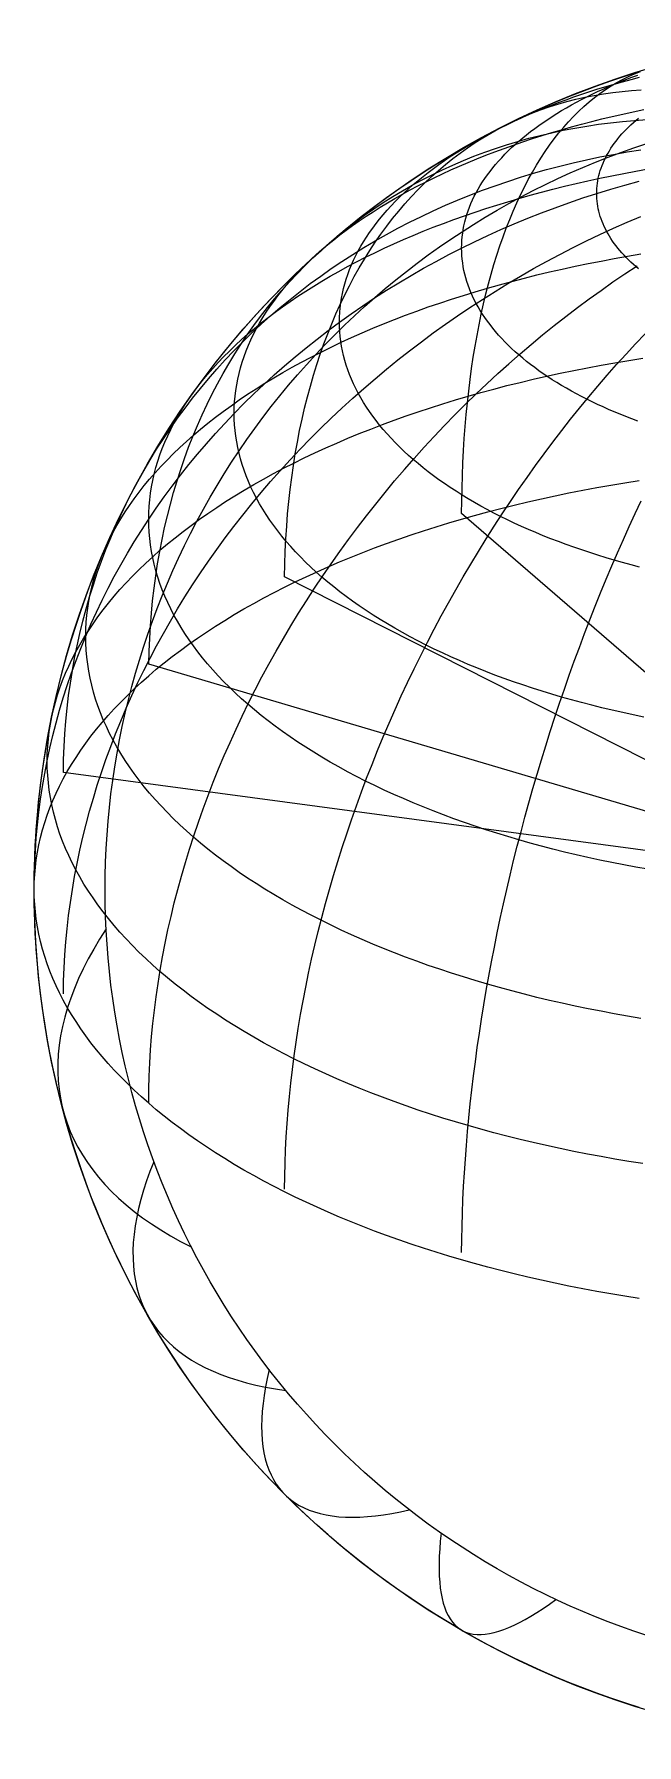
# Model space of a CAD drawing. Header units: millimetres. Extents: x -40 to 40, y -40 to 40.
# Drawn here: x -40 to -11.8, y -40 to 40 of the extents above; entities that cross this region are included whole.
import ezdxf

# ---------------------------------------------------------------- set-up
doc = ezdxf.new("R2010")
doc.units = ezdxf.units.MM
for name, color, linetype in [('CUT_OUTER', 1, 'Continuous'), ('ENGRAVE', 7, 'Continuous'), ('ENGRAVE_FINE', 8, 'Continuous')]:
    doc.layers.add(name, color=color, linetype=linetype)

msp = doc.modelspace()

# ---------------------------------------------------------------- linework, layer by layer
at = {"layer": 'CUT_OUTER'}
msp.add_circle((0, 0), 40, dxfattribs=at)
at = {"layer": 'ENGRAVE'}
for points in [[(-11.6949, -38.2522), (-12.3607, -38.0423), (-13.0227, -37.8207), (-13.6808, -37.5877), (-14.3347, -37.3432), (-14.9843, -37.0874), (-15.6292, -36.8202), (-16.2695, -36.5418), (-16.9047, -36.2523), (-17.5348, -35.9518), (-18.1596, -35.6403), (-18.7789, -35.3179), (-19.3924, -34.9848), (-20, -34.641), (-20.6015, -34.2867), (-21.1968, -33.9219), (-21.7856, -33.5468), (-22.3677, -33.1615), (-22.9431, -32.7661), (-23.5114, -32.3607), (-24.0726, -31.9454), (-24.6265, -31.5204), (-25.1728, -31.0858), (-25.7115, -30.6418), (-26.2424, -30.1884), (-26.7652, -29.7258), (-27.2799, -29.2541), (-27.7863, -28.7736), (-28.2843, -28.2843), (-28.7736, -27.7863), (-29.2541, -27.2799), (-29.7258, -26.7652), (-30.1884, -26.2424), (-30.6418, -25.7115), (-31.0858, -25.1728), (-31.5204, -24.6265), (-31.9454, -24.0726), (-32.3607, -23.5114), (-32.7661, -22.9431), (-33.1615, -22.3677), (-33.5468, -21.7856), (-33.9219, -21.1968), (-34.2867, -20.6015), (-34.641, -20), (-34.9848, -19.3924), (-35.3179, -18.7789), (-35.6403, -18.1596), (-35.9518, -17.5348), (-36.2523, -16.9047), (-36.5418, -16.2695), (-36.8202, -15.6292), (-37.0874, -14.9843), (-37.3432, -14.3347), (-37.5877, -13.6808), (-37.8207, -13.0227), (-38.0423, -12.3607), (-38.2522, -11.6949), (-38.4505, -11.0255), (-38.637, -10.3528), (-38.8118, -9.6769), (-38.9748, -8.998), (-39.1259, -8.3165), (-39.2651, -7.6324), (-39.3923, -6.9459), (-39.5075, -6.2574), (-39.6107, -5.5669), (-39.7018, -4.8748), (-39.7809, -4.1811), (-39.8478, -3.4862), (-39.9026, -2.7903), (-39.9452, -2.0934), (-39.9756, -1.396), (-39.9939, -0.6981), (-40, 0), (-39.9939, 0.6981), (-39.9756, 1.396), (-39.9452, 2.0934), (-39.9026, 2.7903), (-39.8478, 3.4862), (-39.7809, 4.1811), (-39.7018, 4.8748), (-39.6107, 5.5669), (-39.5075, 6.2574), (-39.3923, 6.9459), (-39.2651, 7.6324), (-39.1259, 8.3165), (-38.9748, 8.998), (-38.8118, 9.6769), (-38.637, 10.3528), (-38.4505, 11.0255), (-38.2522, 11.6949), (-38.0423, 12.3607), (-37.8207, 13.0227), (-37.5877, 13.6808), (-37.3432, 14.3347), (-37.0874, 14.9843), (-36.8202, 15.6292), (-36.5418, 16.2695), (-36.2523, 16.9047), (-35.9518, 17.5348), (-35.6403, 18.1596), (-35.3179, 18.7789), (-34.9848, 19.3924), (-34.641, 20), (-34.2867, 20.6015), (-33.9219, 21.1968), (-33.5468, 21.7856), (-33.1615, 22.3677), (-32.7661, 22.9431), (-32.3607, 23.5114), (-31.9454, 24.0726), (-31.5204, 24.6265), (-31.0858, 25.1728), (-30.6418, 25.7115), (-30.1884, 26.2424), (-29.7258, 26.7652), (-29.2541, 27.2799), (-28.7736, 27.7863), (-28.2843, 28.2843), (-27.7863, 28.7736), (-27.2799, 29.2541), (-26.7652, 29.7258), (-26.2424, 30.1884), (-25.7115, 30.6418), (-25.1728, 31.0858), (-24.6265, 31.5204), (-24.0726, 31.9454), (-23.5114, 32.3607), (-22.9431, 32.7661), (-22.3677, 33.1615), (-21.7856, 33.5468), (-21.1968, 33.9219), (-20.6015, 34.2867), (-20, 34.641), (-19.3924, 34.9848), (-18.7789, 35.3179), (-18.1596, 35.6403), (-17.5348, 35.9518), (-16.9047, 36.2523), (-16.2695, 36.5418), (-15.6292, 36.8202), (-14.9843, 37.0874), (-14.3347, 37.3432), (-13.6808, 37.5877), (-13.0227, 37.8207), (-12.3607, 38.0423), (-11.6949, 38.2522)], [(-11.6949, -19.1261), (-12.3607, -19.0211), (-13.0227, -18.9104), (-13.6808, -18.7939), (-14.3347, -18.6716), (-14.9843, -18.5437), (-15.6292, -18.4101), (-16.2695, -18.2709), (-16.9047, -18.1262), (-17.5348, -17.9759), (-18.1596, -17.8201), (-18.7789, -17.659), (-19.3924, -17.4924), (-20, -17.3205), (-20.6015, -17.1433), (-21.1968, -16.961), (-21.7856, -16.7734), (-22.3677, -16.5808), (-22.9431, -16.383), (-23.5114, -16.1803), (-24.0726, -15.9727), (-24.6265, -15.7602), (-25.1728, -15.5429), (-25.7115, -15.3209), (-26.2424, -15.0942), (-26.7652, -14.8629), (-27.2799, -14.6271), (-27.7863, -14.3868), (-28.2843, -14.1421), (-28.7736, -13.8932), (-29.2541, -13.64), (-29.7258, -13.3826), (-30.1884, -13.1212), (-30.6418, -12.8558), (-31.0858, -12.5864), (-31.5204, -12.3132), (-31.9454, -12.0363), (-32.3607, -11.7557), (-32.7661, -11.4715), (-33.1615, -11.1839), (-33.5468, -10.8928), (-33.9219, -10.5984), (-34.2867, -10.3008), (-34.641, -10), (-34.9848, -9.6962), (-35.3179, -9.3894), (-35.6403, -9.0798), (-35.9518, -8.7674), (-36.2523, -8.4524), (-36.5418, -8.1347), (-36.8202, -7.8146), (-37.0874, -7.4921), (-37.3432, -7.1674), (-37.5877, -6.8404), (-37.8207, -6.5114), (-38.0423, -6.1803), (-38.2522, -5.8474), (-38.4505, -5.5127), (-38.637, -5.1764), (-38.8118, -4.8384), (-38.9748, -4.499), (-39.1259, -4.1582), (-39.2651, -3.8162), (-39.3923, -3.473), (-39.5075, -3.1287), (-39.6107, -2.7835), (-39.7018, -2.4374), (-39.7809, -2.0906), (-39.8478, -1.7431), (-39.9026, -1.3951), (-39.9452, -1.0467), (-39.9756, -0.698), (-39.9939, -0.349), (-40, 0), (-39.9939, 0.349), (-39.9756, 0.698), (-39.9452, 1.0467), (-39.9026, 1.3951), (-39.8478, 1.7431), (-39.7809, 2.0906), (-39.7018, 2.4374), (-39.6107, 2.7835), (-39.5075, 3.1287), (-39.3923, 3.473), (-39.2651, 3.8162), (-39.1259, 4.1582), (-38.9748, 4.499), (-38.8118, 4.8384), (-38.637, 5.1764), (-38.4505, 5.5127), (-38.2522, 5.8474), (-38.0423, 6.1803), (-37.8207, 6.5114), (-37.5877, 6.8404), (-37.3432, 7.1674), (-37.0874, 7.4921), (-36.8202, 7.8146), (-36.5418, 8.1347), (-36.2523, 8.4524), (-35.9518, 8.7674), (-35.6403, 9.0798), (-35.3179, 9.3894), (-34.9848, 9.6962), (-34.641, 10), (-34.2867, 10.3008), (-33.9219, 10.5984), (-33.5468, 10.8928), (-33.1615, 11.1839), (-32.7661, 11.4715), (-32.3607, 11.7557), (-31.9454, 12.0363), (-31.5204, 12.3132), (-31.0858, 12.5864), (-30.6418, 12.8558), (-30.1884, 13.1212), (-29.7258, 13.3826), (-29.2541, 13.64), (-28.7736, 13.8932), (-28.2843, 14.1421), (-27.7863, 14.3868), (-27.2799, 14.6271), (-26.7652, 14.8629), (-26.2424, 15.0942), (-25.7115, 15.3209), (-25.1728, 15.5429), (-24.6265, 15.7602), (-24.0726, 15.9727), (-23.5114, 16.1803), (-22.9431, 16.383), (-22.3677, 16.5808), (-21.7856, 16.7734), (-21.1968, 16.961), (-20.6015, 17.1433), (-20, 17.3205), (-19.3924, 17.4924), (-18.7789, 17.659), (-18.1596, 17.8201), (-17.5348, 17.9759), (-16.9047, 18.1262), (-16.2695, 18.2709), (-15.6292, 18.4101), (-14.9843, 18.5437), (-14.3347, 18.6716), (-13.6808, 18.7939), (-13.0227, 18.9104), (-12.3607, 19.0211), (-11.6949, 19.1261)]]:
    msp.add_lwpolyline(points, dxfattribs=at)
at = {"layer": 'ENGRAVE_FINE'}
for points in [[(-11.6728, 15.082), (-12.0708, 15.1856), (-12.4652, 15.2927), (-12.8558, 15.4031), (-13.2424, 15.517), (-13.625, 15.6343), (-14.0035, 15.7548), (-14.3777, 15.8787), (-14.7475, 16.0057), (-15.1128, 16.136), (-15.4736, 16.2695), (-15.8296, 16.4061), (-16.1808, 16.5458), (-16.527, 16.6885), (-16.8683, 16.8342), (-17.2044, 16.9829), (-17.5352, 17.1345), (-17.8607, 17.2889), (-18.1808, 17.4462), (-18.4953, 17.6062), (-18.8042, 17.769), (-19.1074, 17.9344), (-19.4047, 18.1024), (-19.6962, 18.273), (-19.9816, 18.4462), (-20.2609, 18.6218), (-20.5341, 18.7998), (-20.801, 18.9801), (-21.0616, 19.1628), (-21.3158, 19.3477), (-21.5635, 19.5348), (-21.8046, 19.724), (-22.0391, 19.9154), (-22.2668, 20.1087), (-22.4878, 20.304), (-22.7019, 20.5011), (-22.9091, 20.7002), (-23.1093, 20.901), (-23.3025, 21.1035), (-23.4886, 21.3077), (-23.6676, 21.5134), (-23.8393, 21.7207), (-24.0038, 21.9295), (-24.1609, 22.1396), (-24.3107, 22.3511), (-24.4531, 22.5639), (-24.588, 22.7779), (-24.7155, 22.993), (-24.8354, 23.2092), (-24.9478, 23.4265), (-25.0525, 23.6446), (-25.1496, 23.8637), (-25.2391, 24.0836), (-25.3209, 24.3042), (-25.395, 24.5255), (-25.4613, 24.7474), (-25.5199, 24.9698), (-25.5707, 25.1928), (-25.6137, 25.4161), (-25.6489, 25.6398), (-25.6763, 25.8637), (-25.6958, 26.0879), (-25.7076, 26.3122), (-25.7115, 26.5366), (-25.7076, 26.7609), (-25.6958, 26.9852), (-25.6763, 27.2094), (-25.6489, 27.4333), (-25.6137, 27.657), (-25.5707, 27.8803), (-25.5199, 28.1033), (-25.4613, 28.3257), (-25.395, 28.5476), (-25.3209, 28.7689), (-25.2391, 28.9896), (-25.1496, 29.2094), (-25.0525, 29.4285), (-24.9478, 29.6466), (-24.8354, 29.8639), (-24.7155, 30.0801), (-24.588, 30.2952), (-24.4531, 30.5092), (-24.3107, 30.722), (-24.1609, 30.9335), (-24.0038, 31.1436), (-23.8393, 31.3524), (-23.6676, 31.5597), (-23.4886, 31.7655), (-23.3025, 31.9696), (-23.1093, 32.1721), (-22.9091, 32.3729), (-22.7019, 32.572), (-22.4878, 32.7692), (-22.2668, 32.9644), (-22.0391, 33.1578), (-21.8046, 33.3491), (-21.5635, 33.5383), (-21.3158, 33.7254), (-21.0616, 33.9103), (-20.801, 34.093), (-20.5341, 34.2733), (-20.2609, 34.4513), (-19.9816, 34.6269), (-19.6962, 34.8001), (-19.4047, 34.9707), (-19.1074, 35.1387), (-18.8042, 35.3042), (-18.4953, 35.4669), (-18.1808, 35.6269), (-17.8607, 35.7842), (-17.5352, 35.9387), (-17.2044, 36.0902), (-16.8683, 36.2389), (-16.527, 36.3846), (-16.1808, 36.5274), (-15.8296, 36.667), (-15.4736, 36.8036), (-15.1128, 36.9371), (-14.7475, 37.0674), (-14.3777, 37.1945), (-14.0035, 37.3183), (-13.625, 37.4389), (-13.2424, 37.5561), (-12.8558, 37.67), (-12.4652, 37.7805), (-12.0708, 37.8875), (-11.6728, 37.9911)], [(-11.7557, 21.9098), (-12.0363, 22.0136), (-12.3132, 22.1199), (-12.5864, 22.2285), (-12.8558, 22.3396), (-13.1212, 22.4529), (-13.3826, 22.5686), (-13.64, 22.6865), (-13.8932, 22.8066), (-14.1421, 22.9289), (-14.3868, 23.0534), (-14.6271, 23.18), (-14.8629, 23.3087), (-15.0942, 23.4394), (-15.3209, 23.5721), (-15.5429, 23.7068), (-15.7602, 23.8434), (-15.9727, 23.9818), (-16.1803, 24.1221), (-16.383, 24.2642), (-16.5808, 24.4081), (-16.7734, 24.5536), (-16.961, 24.7008), (-17.1433, 24.8496), (-17.3205, 25), (-17.4924, 25.1519), (-17.659, 25.3053), (-17.8201, 25.4601), (-17.9759, 25.6163), (-18.1262, 25.7738), (-18.2709, 25.9326), (-18.4101, 26.0927), (-18.5437, 26.2539), (-18.6716, 26.4163), (-18.7939, 26.5798), (-18.9104, 26.7443), (-19.0211, 26.9098), (-19.1261, 27.0763), (-19.2252, 27.2436), (-19.3185, 27.4118), (-19.4059, 27.5808), (-19.4874, 27.7505), (-19.563, 27.9209), (-19.6325, 28.0919), (-19.6962, 28.2635), (-19.7538, 28.4357), (-19.8054, 28.6083), (-19.8509, 28.7813), (-19.8904, 28.9547), (-19.9239, 29.1284), (-19.9513, 29.3024), (-19.9726, 29.4766), (-19.9878, 29.651), (-19.997, 29.8255), (-20, 30), (-19.997, 30.1745), (-19.9878, 30.349), (-19.9726, 30.5234), (-19.9513, 30.6976), (-19.9239, 30.8716), (-19.8904, 31.0453), (-19.8509, 31.2187), (-19.8054, 31.3917), (-19.7538, 31.5643), (-19.6962, 31.7365), (-19.6325, 31.9081), (-19.563, 32.0791), (-19.4874, 32.2495), (-19.4059, 32.4192), (-19.3185, 32.5882), (-19.2252, 32.7564), (-19.1261, 32.9237), (-19.0211, 33.0902), (-18.9104, 33.2557), (-18.7939, 33.4202), (-18.6716, 33.5837), (-18.5437, 33.7461), (-18.4101, 33.9073), (-18.2709, 34.0674), (-18.1262, 34.2262), (-17.9759, 34.3837), (-17.8201, 34.5399), (-17.659, 34.6947), (-17.4924, 34.8481), (-17.3205, 35), (-17.1433, 35.1504), (-16.961, 35.2992), (-16.7734, 35.4464), (-16.5808, 35.5919), (-16.383, 35.7358), (-16.1803, 35.8779), (-15.9727, 36.0182), (-15.7602, 36.1566), (-15.5429, 36.2932), (-15.3209, 36.4279), (-15.0942, 36.5606), (-14.8629, 36.6913), (-14.6271, 36.82), (-14.3868, 36.9466), (-14.1421, 37.0711), (-13.8932, 37.1934), (-13.64, 37.3135), (-13.3826, 37.4314), (-13.1212, 37.5471), (-12.8558, 37.6604), (-12.5864, 37.7715), (-12.3132, 37.8801), (-12.0363, 37.9864), (-11.7557, 38.0902)], [(19.999, -16.978), (-19.9994, 17.583), (-19.9937, 18.1826), (-19.9819, 18.7766), (-19.9641, 19.3649), (-19.9401, 19.9473), (-19.9101, 20.5237), (-19.874, 21.0938), (-19.8318, 21.6574), (-19.7837, 22.2145), (-19.7294, 22.7648), (-19.6692, 23.3082), (-19.603, 23.8445), (-19.5308, 24.3735), (-19.4527, 24.8951), (-19.3686, 25.4091), (-19.2787, 25.9153), (-19.1828, 26.4137), (-19.0812, 26.904), (-18.9737, 27.3861), (-18.8604, 27.8599), (-18.7414, 28.3252), (-18.6167, 28.7819), (-18.4863, 29.2298), (-18.3502, 29.6688), (-18.2086, 30.0987), (-18.0615, 30.5195), (-17.9088, 30.931), (-17.7507, 31.3331), (-17.5872, 31.7256), (-17.4183, 32.1085), (-17.2441, 32.4816), (-17.0647, 32.8448), (-16.88, 33.1979), (-16.6902, 33.541), (-16.4954, 33.8739), (-16.2955, 34.1964), (-16.0906, 34.5085), (-15.8809, 34.8101), (-15.6663, 35.1011), (-15.4469, 35.3815), (-15.2229, 35.651), (-14.9942, 35.9097), (-14.7609, 36.1574), (-14.5231, 36.3941), (-14.2809, 36.6198), (-14.0344, 36.8343), (-13.7836, 37.0375), (-13.5285, 37.2295), (-13.2694, 37.4101), (-13.0062, 37.5794), (-12.7391, 37.7372), (-12.4681, 37.8835), (-12.1932, 38.0183), (-11.9147, 38.1414), (-11.6325, 38.253)], [(28.2841, -14.0165), (-28.2816, 14.6198), (-28.2704, 15.2187), (-28.2507, 15.8129), (-28.2223, 16.4023), (-28.1854, 16.9868), (-28.1399, 17.566), (-28.0858, 18.1399), (-28.0231, 18.7083), (-27.9519, 19.271), (-27.8722, 19.8278), (-27.784, 20.3785), (-27.6873, 20.9231), (-27.5822, 21.4613), (-27.4687, 21.9929), (-27.3469, 22.5179), (-27.2167, 23.0359), (-27.0782, 23.547), (-26.9314, 24.0509), (-26.7765, 24.5475), (-26.6134, 25.0366), (-26.4422, 25.518), (-26.2629, 25.9917), (-26.0757, 26.4575), (-25.8805, 26.9152), (-25.6774, 27.3647), (-25.4665, 27.8059), (-25.2478, 28.2386), (-25.0215, 28.6628), (-24.7875, 29.0781), (-24.546, 29.4847), (-24.297, 29.8822), (-24.0406, 30.2706), (-23.7769, 30.6499), (-23.5059, 31.0197), (-23.2278, 31.3802), (-22.9426, 31.7311), (-22.6504, 32.0723), (-22.3513, 32.4037), (-22.0454, 32.7253), (-21.7328, 33.0369), (-21.4135, 33.3384), (-21.0878, 33.6298), (-20.7556, 33.9109), (-20.4171, 34.1817), (-20.0724, 34.4421), (-19.7215, 34.692), (-19.3647, 34.9314), (-19.0019, 35.1601), (-18.6334, 35.3781), (-18.2592, 35.5853), (-17.8794, 35.7816), (-17.4942, 35.9671), (-17.1037, 36.1416), (-16.7079, 36.3051), (-16.3071, 36.4576), (-15.9012, 36.5989), (-15.4906, 36.7291), (-15.0752, 36.8481), (-14.6552, 36.9559), (-14.2308, 37.0524), (-13.8021, 37.1377), (-13.3691, 37.2116), (-12.932, 37.2742), (-12.4911, 37.3254), (-12.0463, 37.3653), (-11.5978, 37.3938)], [(34.641, -9.9382), (-34.6368, 10.5416), (-34.622, 11.1418), (-34.5967, 11.7385), (-34.5609, 12.3317), (-34.5145, 12.9211), (-34.4576, 13.5066), (-34.3903, 14.088), (-34.3124, 14.6651), (-34.2241, 15.2377), (-34.1254, 15.8057), (-34.0163, 16.3689), (-33.8968, 16.927), (-33.767, 17.4801), (-33.6269, 18.0278), (-33.4766, 18.57), (-33.316, 19.1065), (-33.1454, 19.6372), (-32.9646, 20.162), (-32.7738, 20.6806), (-32.573, 21.1929), (-32.3622, 21.6987), (-32.1417, 22.198), (-31.9113, 22.6905), (-31.6712, 23.176), (-31.4215, 23.6545), (-31.1622, 24.1258), (-30.8934, 24.5898), (-30.6151, 25.0463), (-30.3276, 25.4951), (-30.0308, 25.9362), (-29.7249, 26.3693), (-29.4099, 26.7945), (-29.086, 27.2114), (-28.7532, 27.6201), (-28.4116, 28.0204), (-28.0614, 28.4121), (-27.7027, 28.7952), (-27.3355, 29.1695), (-26.9599, 29.5349), (-26.5762, 29.8914), (-26.1844, 30.2387), (-25.7846, 30.5768), (-25.3769, 30.9056), (-24.9615, 31.225), (-24.5385, 31.5349), (-24.108, 31.8351), (-23.6702, 32.1257), (-23.2252, 32.4065), (-22.7731, 32.6774), (-22.3141, 32.9383), (-21.8482, 33.1893), (-21.3758, 33.4301), (-20.8968, 33.6607), (-20.4114, 33.8811), (-19.9198, 34.0912), (-19.4222, 34.2908), (-18.9186, 34.4801), (-18.4093, 34.6588), (-17.8943, 34.827), (-17.3739, 34.9845), (-16.8483, 35.1314), (-16.3175, 35.2676), (-15.7817, 35.3931), (-15.2411, 35.5077), (-14.6959, 35.6116), (-14.1461, 35.7046), (-13.5921, 35.7868), (-13.034, 35.858), (-12.4718, 35.9183), (-11.9059, 35.9677), (-11.3364, 36.0061)], [(-11.4786, 8.0615), (-11.9727, 8.1639), (-12.4631, 8.2705), (-12.9498, 8.3814), (-13.4325, 8.4965), (-13.9111, 8.6158), (-14.3854, 8.7393), (-14.8554, 8.8669), (-15.3209, 8.9985), (-15.7817, 9.1343), (-16.2377, 9.274), (-16.6887, 9.4176), (-17.1347, 9.5652), (-17.5754, 9.7167), (-18.0108, 9.872), (-18.4407, 10.031), (-18.865, 10.1938), (-19.2835, 10.3602), (-19.6962, 10.5303), (-20.1028, 10.704), (-20.5034, 10.8812), (-20.8976, 11.0618), (-21.2856, 11.2459), (-21.667, 11.4333), (-22.0419, 11.624), (-22.41, 11.818), (-22.7713, 12.0151), (-23.1256, 12.2154), (-23.473, 12.4187), (-23.8131, 12.6251), (-24.1461, 12.8343), (-24.4716, 13.0465), (-24.7897, 13.2614), (-25.1003, 13.4791), (-25.4032, 13.6995), (-25.6984, 13.9225), (-25.9857, 14.148), (-26.2651, 14.376), (-26.5366, 14.6064), (-26.7999, 14.8391), (-27.0551, 15.0741), (-27.302, 15.3113), (-27.5406, 15.5506), (-27.7709, 15.7919), (-27.9927, 16.0352), (-28.2059, 16.2805), (-28.4106, 16.5275), (-28.6066, 16.7763), (-28.7939, 17.0268), (-28.9724, 17.2788), (-29.1421, 17.5324), (-29.3029, 17.7874), (-29.4548, 18.0438), (-29.5977, 18.3015), (-29.7316, 18.5604), (-29.8564, 18.8204), (-29.9722, 19.0814), (-30.0788, 19.3435), (-30.1763, 19.6064), (-30.2645, 19.8701), (-30.3436, 20.1346), (-30.4134, 20.3997), (-30.4739, 20.6653), (-30.5252, 20.9315), (-30.5671, 21.1981), (-30.5998, 21.465), (-30.6231, 21.7321), (-30.6371, 21.9994), (-30.6418, 22.2668), (-30.6371, 22.5342), (-30.6231, 22.8015), (-30.5998, 23.0686), (-30.5671, 23.3355), (-30.5252, 23.6021), (-30.4739, 23.8683), (-30.4134, 24.134), (-30.3436, 24.3991), (-30.2645, 24.6635), (-30.1763, 24.9273), (-30.0788, 25.1902), (-29.9722, 25.4522), (-29.8564, 25.7133), (-29.7316, 25.9733), (-29.5977, 26.2322), (-29.4548, 26.4898), (-29.3029, 26.7462), (-29.1421, 27.0012), (-28.9724, 27.2548), (-28.7939, 27.5069), (-28.6066, 27.7573), (-28.4106, 28.0061), (-28.2059, 28.2532), (-27.9927, 28.4984), (-27.7709, 28.7417), (-27.5406, 28.9831), (-27.302, 29.2224), (-27.0551, 29.4595), (-26.7999, 29.6945), (-26.5366, 29.9273), (-26.2651, 30.1577), (-25.9857, 30.3857), (-25.6984, 30.6112), (-25.4032, 30.8341), (-25.1003, 31.0545), (-24.7897, 31.2722), (-24.4716, 31.4872), (-24.1461, 31.6993), (-23.8131, 31.9086), (-23.473, 32.1149), (-23.1256, 32.3182), (-22.7713, 32.5185), (-22.41, 32.7156), (-22.0419, 32.9096), (-21.667, 33.1003), (-21.2856, 33.2877), (-20.8976, 33.4718), (-20.5034, 33.6525), (-20.1028, 33.8296), (-19.6962, 34.0033), (-19.2835, 34.1734), (-18.865, 34.3398), (-18.4407, 34.5026), (-18.0108, 34.6617), (-17.5754, 34.817), (-17.1347, 34.9684), (-16.6887, 35.116), (-16.2377, 35.2597), (-15.7817, 35.3994), (-15.3209, 35.5351), (-14.8554, 35.6668), (-14.3854, 35.7944), (-13.9111, 35.9178), (-13.4325, 36.0371), (-12.9498, 36.1523), (-12.4631, 36.2631), (-11.9727, 36.3698), (-11.4786, 36.4721)], [(-11.7267, 29.0288), (-11.8479, 29.1317), (-11.9655, 29.2356), (-12.0794, 29.3405), (-12.1897, 29.4464), (-12.2962, 29.5533), (-12.399, 29.661), (-12.498, 29.7697), (-12.5932, 29.8791), (-12.6846, 29.9894), (-12.7721, 30.1005), (-12.8558, 30.2124), (-12.9355, 30.3249), (-13.0112, 30.4381), (-13.083, 30.552), (-13.1508, 30.6664), (-13.2146, 30.7815), (-13.2744, 30.8971), (-13.3302, 31.0132), (-13.3818, 31.1297), (-13.4295, 31.2467), (-13.473, 31.3641), (-13.5124, 31.4818), (-13.5477, 31.5999), (-13.5788, 31.7183), (-13.6059, 31.8369), (-13.6287, 31.9557), (-13.6475, 32.0747), (-13.6621, 32.1939), (-13.6725, 32.3132), (-13.6787, 32.4325), (-13.6808, 32.5519), (-13.6787, 32.6713), (-13.6725, 32.7906), (-13.6621, 32.9099), (-13.6475, 33.0291), (-13.6287, 33.1481), (-13.6059, 33.2669), (-13.5788, 33.3855), (-13.5477, 33.5039), (-13.5124, 33.622), (-13.473, 33.7397), (-13.4295, 33.8571), (-13.3818, 33.9741), (-13.3302, 34.0907), (-13.2744, 34.2068), (-13.2146, 34.3223), (-13.1508, 34.4374), (-13.083, 34.5518), (-13.0112, 34.6657), (-12.9355, 34.7789), (-12.8558, 34.8915), (-12.7721, 35.0033), (-12.6846, 35.1144), (-12.5932, 35.2247), (-12.498, 35.3341), (-12.399, 35.4428), (-12.2962, 35.5505), (-12.1897, 35.6574), (-12.0794, 35.7633), (-11.9655, 35.8682), (-11.8479, 35.9721), (-11.7267, 36.075)], [(38.6356, -4.8746), (-38.6356, 5.4792), (-38.6238, 6.0821), (-38.6002, 6.6832), (-38.5649, 7.2822), (-38.5179, 7.8791), (-38.4591, 8.4735), (-38.3886, 9.0653), (-38.3064, 9.6544), (-38.2125, 10.2405), (-38.107, 10.8235), (-37.9899, 11.4032), (-37.8612, 11.9795), (-37.721, 12.5521), (-37.5693, 13.1208), (-37.4061, 13.6856), (-37.2316, 14.2462), (-37.0457, 14.8025), (-36.8485, 15.3542), (-36.6402, 15.9013), (-36.4206, 16.4435), (-36.1899, 16.9808), (-35.9483, 17.5128), (-35.6956, 18.0395), (-35.4322, 18.5608), (-35.1579, 19.0763), (-34.8729, 19.5861), (-34.5772, 20.0899), (-34.2711, 20.5876), (-33.9545, 21.079), (-33.6276, 21.5639), (-33.2904, 22.0423), (-32.9431, 22.514), (-32.5857, 22.9789), (-32.2184, 23.4367), (-31.8413, 23.8874), (-31.4545, 24.3308), (-31.0582, 24.7669), (-30.6523, 25.1953), (-30.2371, 25.6161), (-29.8128, 26.0291), (-29.3793, 26.4342), (-28.9369, 26.8312), (-28.4857, 27.22), (-28.0257, 27.6006), (-27.5573, 27.9727), (-27.0805, 28.3363), (-26.5954, 28.6913), (-26.1022, 29.0376), (-25.6011, 29.375), (-25.0921, 29.7034), (-24.5755, 30.0228), (-24.0515, 30.3331), (-23.5201, 30.6341), (-22.9815, 30.9258), (-22.436, 31.2081), (-21.8836, 31.4808), (-21.3245, 31.744), (-20.759, 31.9975), (-20.1871, 32.2413), (-19.6091, 32.4752), (-19.0251, 32.6992), (-18.4353, 32.9133), (-17.8399, 33.1174), (-17.239, 33.3114), (-16.6329, 33.4952), (-16.0218, 33.6688), (-15.4057, 33.8322), (-14.785, 33.9852), (-14.1598, 34.1279), (-13.5302, 34.2602), (-12.8965, 34.3821), (-12.2589, 34.4935), (-11.6176, 34.5944)], [(-11.3355, -34.887), (-11.9426, -34.6839), (-12.5461, -34.4702), (-13.1458, -34.246), (-13.7415, -34.0113), (-14.333, -33.7663), (-14.9201, -33.511), (-15.5027, -33.2455), (-16.0805, -32.9699), (-16.6535, -32.6843), (-17.2213, -32.3886), (-17.784, -32.0832), (-18.3412, -31.7679), (-18.8928, -31.443), (-19.4387, -31.1084), (-19.9787, -30.7645), (-20.5125, -30.4111), (-21.0402, -30.0485), (-21.5614, -29.6767), (-22.076, -29.2959), (-22.5839, -28.9061), (-23.085, -28.5076), (-23.579, -28.1004), (-24.0658, -27.6846), (-24.5453, -27.2603), (-25.0173, -26.8278), (-25.4817, -26.3871), (-25.9384, -25.9384), (-26.3871, -25.4817), (-26.8278, -25.0173), (-27.2603, -24.5453), (-27.6846, -24.0658), (-28.1004, -23.579), (-28.5076, -23.085), (-28.9061, -22.5839), (-29.2959, -22.076), (-29.6767, -21.5614), (-30.0485, -21.0402), (-30.4111, -20.5125), (-30.7645, -19.9787), (-31.1084, -19.4387), (-31.443, -18.8928), (-31.7679, -18.3412), (-32.0832, -17.784), (-32.3886, -17.2213), (-32.6843, -16.6535), (-32.9699, -16.0805), (-33.2455, -15.5027), (-33.511, -14.9201), (-33.7663, -14.333), (-34.0113, -13.7415), (-34.246, -13.1458), (-34.4702, -12.5461), (-34.6839, -11.9426), (-34.887, -11.3355), (-35.0796, -10.7249), (-35.2614, -10.111), (-35.4325, -9.4941), (-35.5928, -8.8743), (-35.7422, -8.2517), (-35.8808, -7.6267), (-36.0084, -6.9993), (-36.1251, -6.3698), (-36.2308, -5.7384), (-36.3254, -5.1052), (-36.409, -4.4705), (-36.4815, -3.8344), (-36.5428, -3.1971), (-36.593, -2.5588), (-36.6321, -1.9198), (-36.6601, -1.2802), (-36.6768, -0.6402), (-36.6824, 0), (-36.6768, 0.6402), (-36.6601, 1.2802), (-36.6321, 1.9198), (-36.593, 2.5588), (-36.5428, 3.1971), (-36.4815, 3.8344), (-36.409, 4.4705), (-36.3254, 5.1052), (-36.2308, 5.7384), (-36.1251, 6.3698), (-36.0084, 6.9993), (-35.8808, 7.6267), (-35.7422, 8.2517), (-35.5928, 8.8743), (-35.4325, 9.4941), (-35.2614, 10.111), (-35.0796, 10.7249), (-34.887, 11.3355), (-34.6839, 11.9426), (-34.4702, 12.5461), (-34.246, 13.1458), (-34.0113, 13.7415), (-33.7663, 14.333), (-33.511, 14.9201), (-33.2455, 15.5027), (-32.9699, 16.0805), (-32.6843, 16.6535), (-32.3886, 17.2213), (-32.0832, 17.784), (-31.7679, 18.3412), (-31.443, 18.8928), (-31.1084, 19.4387), (-30.7645, 19.9787), (-30.4111, 20.5125), (-30.0485, 21.0402), (-29.6767, 21.5614), (-29.2959, 22.076), (-28.9061, 22.5839), (-28.5076, 23.085), (-28.1004, 23.579), (-27.6846, 24.0658), (-27.2603, 24.5453), (-26.8278, 25.0173), (-26.3871, 25.4817), (-25.9384, 25.9384), (-25.4817, 26.3871), (-25.0173, 26.8278), (-24.5453, 27.2603), (-24.0658, 27.6846), (-23.579, 28.1004), (-23.085, 28.5076), (-22.5839, 28.9061), (-22.076, 29.2959), (-21.5614, 29.6767), (-21.0402, 30.0485), (-20.5125, 30.4111), (-19.9787, 30.7645), (-19.4387, 31.1084), (-18.8928, 31.443), (-18.3412, 31.7679), (-17.784, 32.0832), (-17.2213, 32.3886), (-16.6535, 32.6843), (-16.0805, 32.9699), (-15.5027, 33.2455), (-14.9201, 33.511), (-14.333, 33.7663), (-13.7415, 34.0113), (-13.1458, 34.246), (-12.5461, 34.4702), (-11.9426, 34.6839), (-11.3355, 34.887)], [(-11.3355, -34.887), (-11.9426, -34.6839), (-12.5461, -34.4702), (-13.1458, -34.246), (-13.7415, -34.0113), (-14.333, -33.7663), (-14.9201, -33.511), (-15.5027, -33.2455), (-16.0805, -32.9699), (-16.6535, -32.6843), (-17.2213, -32.3886), (-17.784, -32.0832), (-18.3412, -31.7679), (-18.8928, -31.443), (-19.4387, -31.1084), (-19.9787, -30.7645), (-20.5125, -30.4111), (-21.0402, -30.0485), (-21.5614, -29.6767), (-22.076, -29.2959), (-22.5839, -28.9061), (-23.085, -28.5076), (-23.579, -28.1004), (-24.0658, -27.6846), (-24.5453, -27.2603), (-25.0173, -26.8278), (-25.4817, -26.3871), (-25.9384, -25.9384), (-26.3871, -25.4817), (-26.8278, -25.0173), (-27.2603, -24.5453), (-27.6846, -24.0658), (-28.1004, -23.579), (-28.5076, -23.085), (-28.9061, -22.5839), (-29.2959, -22.076), (-29.6767, -21.5614), (-30.0485, -21.0402), (-30.4111, -20.5125), (-30.7645, -19.9787), (-31.1084, -19.4387), (-31.443, -18.8928), (-31.7679, -18.3412), (-32.0832, -17.784), (-32.3886, -17.2213), (-32.6843, -16.6535), (-32.9699, -16.0805), (-33.2455, -15.5027), (-33.511, -14.9201), (-33.7663, -14.333), (-34.0113, -13.7415), (-34.246, -13.1458), (-34.4702, -12.5461), (-34.6839, -11.9426), (-34.887, -11.3355), (-35.0796, -10.7249), (-35.2614, -10.111), (-35.4325, -9.4941), (-35.5928, -8.8743), (-35.7422, -8.2517), (-35.8808, -7.6267), (-36.0084, -6.9993), (-36.1251, -6.3698), (-36.2308, -5.7384), (-36.3254, -5.1052), (-36.409, -4.4705), (-36.4815, -3.8344), (-36.5428, -3.1971), (-36.593, -2.5588), (-36.6321, -1.9198), (-36.6601, -1.2802), (-36.6768, -0.6402), (-36.6824, 0), (-36.6768, 0.6402), (-36.6601, 1.2802), (-36.6321, 1.9198), (-36.593, 2.5588), (-36.5428, 3.1971), (-36.4815, 3.8344), (-36.409, 4.4705), (-36.3254, 5.1052), (-36.2308, 5.7384), (-36.1251, 6.3698), (-36.0084, 6.9993), (-35.8808, 7.6267), (-35.7422, 8.2517), (-35.5928, 8.8743), (-35.4325, 9.4941), (-35.2614, 10.111), (-35.0796, 10.7249), (-34.887, 11.3355), (-34.6839, 11.9426), (-34.4702, 12.5461), (-34.246, 13.1458), (-34.0113, 13.7415), (-33.7663, 14.333), (-33.511, 14.9201), (-33.2455, 15.5027), (-32.9699, 16.0805), (-32.6843, 16.6535), (-32.3886, 17.2213), (-32.0832, 17.784), (-31.7679, 18.3412), (-31.443, 18.8928), (-31.1084, 19.4387), (-30.7645, 19.9787), (-30.4111, 20.5125), (-30.0485, 21.0402), (-29.6767, 21.5614), (-29.2959, 22.076), (-28.9061, 22.5839), (-28.5076, 23.085), (-28.1004, 23.579), (-27.6846, 24.0658), (-27.2603, 24.5453), (-26.8278, 25.0173), (-26.3871, 25.4817), (-25.9384, 25.9384), (-25.4817, 26.3871), (-25.0173, 26.8278), (-24.5453, 27.2603), (-24.0658, 27.6846), (-23.579, 28.1004), (-23.085, 28.5076), (-22.5839, 28.9061), (-22.076, 29.2959), (-21.5614, 29.6767), (-21.0402, 30.0485), (-20.5125, 30.4111), (-19.9787, 30.7645), (-19.4387, 31.1084), (-18.8928, 31.443), (-18.3412, 31.7679), (-17.784, 32.0832), (-17.2213, 32.3886), (-16.6535, 32.6843), (-16.0805, 32.9699), (-15.5027, 33.2455), (-14.9201, 33.511), (-14.333, 33.7663), (-13.7415, 34.0113), (-13.1458, 34.246), (-12.5461, 34.4702), (-11.9426, 34.6839), (-11.3355, 34.887)], [(-11.278, 0.9436), (-11.8479, 1.0446), (-12.4142, 1.1504), (-12.9768, 1.2612), (-13.5353, 1.3769), (-14.0898, 1.4974), (-14.6399, 1.6228), (-15.1856, 1.7529), (-15.7267, 1.8878), (-16.263, 2.0274), (-16.7943, 2.1717), (-17.3205, 2.3205), (-17.8414, 2.4739), (-18.3569, 2.6319), (-18.8668, 2.7943), (-19.371, 2.9612), (-19.8693, 3.1324), (-20.3615, 3.3079), (-20.8475, 3.4877), (-21.3271, 3.6718), (-21.8003, 3.8599), (-22.2668, 4.0522), (-22.7266, 4.2486), (-23.1794, 4.4489), (-23.6251, 4.6531), (-24.0637, 4.8612), (-24.4949, 5.0731), (-24.9187, 5.2887), (-25.3348, 5.5079), (-25.7433, 5.7308), (-26.1439, 5.9572), (-26.5366, 6.1871), (-26.9211, 6.4204), (-27.2975, 6.6569), (-27.6655, 6.8968), (-28.0252, 7.1398), (-28.3763, 7.3859), (-28.7187, 7.635), (-29.0524, 7.8871), (-29.3772, 8.142), (-29.6931, 8.3998), (-30, 8.6603), (-30.2977, 8.9234), (-30.5862, 9.189), (-30.8654, 9.4572), (-31.1351, 9.7277), (-31.3954, 10.0005), (-31.6461, 10.2756), (-31.8872, 10.5528), (-32.1186, 10.8321), (-32.3402, 11.1134), (-32.5519, 11.3965), (-32.7537, 11.6815), (-32.9456, 11.9682), (-33.1274, 12.2565), (-33.2991, 12.5463), (-33.4607, 12.8376), (-33.612, 13.1303), (-33.7532, 13.4242), (-33.884, 13.7194), (-34.0046, 14.0156), (-34.1147, 14.3128), (-34.2145, 14.611), (-34.3039, 14.91), (-34.3828, 15.2097), (-34.4512, 15.51), (-34.5092, 15.8109), (-34.5566, 16.1123), (-34.5935, 16.414), (-34.6199, 16.716), (-34.6357, 17.0182), (-34.641, 17.3205), (-34.6357, 17.6228), (-34.6199, 17.925), (-34.5935, 18.227), (-34.5566, 18.5287), (-34.5092, 18.8301), (-34.4512, 19.131), (-34.3828, 19.4313), (-34.3039, 19.7311), (-34.2145, 20.03), (-34.1147, 20.3282), (-34.0046, 20.6254), (-33.884, 20.9216), (-33.7532, 21.2168), (-33.612, 21.5107), (-33.4607, 21.8034), (-33.2991, 22.0947), (-33.1274, 22.3845), (-32.9456, 22.6728), (-32.7537, 22.9595), (-32.5519, 23.2445), (-32.3402, 23.5276), (-32.1186, 23.8089), (-31.8872, 24.0882), (-31.6461, 24.3654), (-31.3954, 24.6405), (-31.1351, 24.9133), (-30.8654, 25.1839), (-30.5862, 25.452), (-30.2977, 25.7177), (-30, 25.9808), (-29.6931, 26.2412), (-29.3772, 26.499), (-29.0524, 26.7539), (-28.7187, 27.006), (-28.3763, 27.2551), (-28.0252, 27.5012), (-27.6655, 27.7443), (-27.2975, 27.9841), (-26.9211, 28.2207), (-26.5366, 28.4539), (-26.1439, 28.6838), (-25.7433, 28.9102), (-25.3348, 29.1331), (-24.9187, 29.3523), (-24.4949, 29.568), (-24.0637, 29.7798), (-23.6251, 29.9879), (-23.1794, 30.1922), (-22.7266, 30.3925), (-22.2668, 30.5888), (-21.8003, 30.7811), (-21.3271, 30.9693), (-20.8475, 31.1533), (-20.3615, 31.3331), (-19.8693, 31.5086), (-19.371, 31.6799), (-18.8668, 31.8467), (-18.3569, 32.0091), (-17.8414, 32.1671), (-17.3205, 32.3205), (-16.7943, 32.4694), (-16.263, 32.6136), (-15.7267, 32.7532), (-15.1856, 32.8881), (-14.6399, 33.0182), (-14.0898, 33.1436), (-13.5353, 33.2641), (-12.9768, 33.3798), (-12.4142, 33.4906), (-11.8479, 33.5965), (-11.278, 33.6974)], [(-39.9939, 0.6046), (-39.9756, 1.209), (-39.9452, 1.813), (-39.9026, 2.4164), (-39.8478, 3.0192), (-39.7809, 3.621), (-39.7018, 4.2217), (-39.6107, 4.8211), (-39.5075, 5.419), (-39.3923, 6.0153), (-39.2651, 6.6098), (-39.1259, 7.2023), (-38.9748, 7.7925), (-38.8118, 8.3804), (-38.637, 8.9658), (-38.4505, 9.5484), (-38.2522, 10.1281), (-38.0423, 10.7047), (-37.8207, 11.278), (-37.5877, 11.8479), (-37.3432, 12.4142), (-37.0874, 12.9768), (-36.8202, 13.5353), (-36.5418, 14.0898), (-36.2523, 14.6399), (-35.9518, 15.1856), (-35.6403, 15.7267), (-35.3179, 16.263), (-34.9848, 16.7943), (-34.641, 17.3205), (-34.2867, 17.8414), (-33.9219, 18.3569), (-33.5468, 18.8668), (-33.1615, 19.371), (-32.7661, 19.8693), (-32.3607, 20.3615), (-31.9454, 20.8475), (-31.5204, 21.3271), (-31.0858, 21.8003), (-30.6418, 22.2668), (-30.1884, 22.7266), (-29.7258, 23.1794), (-29.2541, 23.6251), (-28.7736, 24.0637), (-28.2843, 24.4949), (-27.7863, 24.9187), (-27.2799, 25.3348), (-26.7652, 25.7433), (-26.2424, 26.1439), (-25.7115, 26.5366), (-25.1728, 26.9211), (-24.6265, 27.2975), (-24.0726, 27.6655), (-23.5114, 28.0252), (-22.9431, 28.3763), (-22.3677, 28.7187), (-21.7856, 29.0524), (-21.1968, 29.3772), (-20.6015, 29.6931), (-20, 30), (-19.3924, 30.2977), (-18.7789, 30.5862), (-18.1596, 30.8654), (-17.5348, 31.1351), (-16.9047, 31.3954), (-16.2695, 31.6461), (-15.6292, 31.8872), (-14.9843, 32.1186), (-14.3347, 32.3402), (-13.6808, 32.5519), (-13.0227, 32.7537), (-12.3607, 32.9456), (-11.6949, 33.1274)], [(-38.6356, -4.8746), (-38.6238, -4.2686), (-38.6003, -3.6612), (-38.565, -3.0527), (-38.518, -2.4433), (-38.4592, -1.8331), (-38.3888, -1.2224), (-38.3066, -0.6113), (-38.2128, 0), (-38.1073, 0.6113), (-37.9902, 1.2224), (-37.8615, 1.8331), (-37.7214, 2.4433), (-37.5697, 3.0527), (-37.4066, 3.6612), (-37.232, 4.2686), (-37.0462, 4.8746), (-36.849, 5.4792), (-36.6407, 6.0821), (-36.4211, 6.6832), (-36.1905, 7.2822), (-35.9489, 7.8791), (-35.6963, 8.4735), (-35.4328, 9.0653), (-35.1585, 9.6544), (-34.8736, 10.2405), (-34.578, 10.8235), (-34.2718, 11.4032), (-33.9553, 11.9795), (-33.6284, 12.5521), (-33.2912, 13.1208), (-32.9439, 13.6856), (-32.5866, 14.2462), (-32.2193, 14.8025), (-31.8423, 15.3542), (-31.4555, 15.9013), (-31.0591, 16.4435), (-30.6533, 16.9808), (-30.2382, 17.5128), (-29.8138, 18.0395), (-29.3804, 18.5608), (-28.938, 19.0763), (-28.4868, 19.5861), (-28.0269, 20.0899), (-27.5585, 20.5876), (-27.0816, 21.079), (-26.5966, 21.5639), (-26.1034, 22.0423), (-25.6023, 22.514), (-25.0934, 22.9789), (-24.5768, 23.4367), (-24.0528, 23.8874), (-23.5214, 24.3308), (-22.9828, 24.7669), (-22.4373, 25.1953), (-21.8849, 25.6161), (-21.3259, 26.0291), (-20.7604, 26.4342), (-20.1885, 26.8312), (-19.6105, 27.22), (-19.0265, 27.6006), (-18.4367, 27.9727), (-17.8413, 28.3363), (-17.2405, 28.6913), (-16.6344, 29.0376), (-16.0233, 29.375), (-15.4072, 29.7034), (-14.7865, 30.0228), (-14.1613, 30.3331), (-13.5317, 30.6341), (-12.8981, 30.9258), (-12.2605, 31.2081), (-11.6192, 31.4808)], [(-11.6152, -6.0261), (-12.2374, -5.922), (-12.8558, -5.8125), (-13.4702, -5.6976), (-14.0806, -5.5774), (-14.6867, -5.4519), (-15.2883, -5.3211), (-15.8853, -5.1851), (-16.4774, -5.0439), (-17.0645, -4.8975), (-17.6464, -4.7461), (-18.2229, -4.5895), (-18.7939, -4.428), (-19.3591, -4.2616), (-19.9184, -4.0902), (-20.4717, -3.9139), (-21.0188, -3.7329), (-21.5594, -3.5471), (-22.0935, -3.3566), (-22.6208, -3.1615), (-23.1413, -2.9618), (-23.6547, -2.7576), (-24.1609, -2.549), (-24.6598, -2.336), (-25.1511, -2.1186), (-25.6348, -1.897), (-26.1106, -1.6712), (-26.5785, -1.4413), (-27.0383, -1.2074), (-27.4899, -0.9695), (-27.9331, -0.7276), (-28.3678, -0.482), (-28.7939, -0.2325), (-29.2111, 0.0206), (-29.6195, 0.2773), (-30.0189, 0.5375), (-30.4091, 0.8012), (-30.79, 1.0682), (-31.1616, 1.3385), (-31.5237, 1.6121), (-31.8762, 1.8887), (-32.219, 2.1684), (-32.5519, 2.451), (-32.8749, 2.7365), (-33.188, 3.0247), (-33.4909, 3.3157), (-33.7836, 3.6092), (-34.066, 3.9053), (-34.3381, 4.2038), (-34.5997, 4.5046), (-34.8507, 4.8076), (-35.0911, 5.1128), (-35.3209, 5.42), (-35.5399, 5.7292), (-35.748, 6.0403), (-35.9453, 6.3531), (-36.1316, 6.6676), (-36.3069, 6.9837), (-36.4712, 7.3013), (-36.6243, 7.6202), (-36.7663, 7.9405), (-36.8971, 8.2619), (-37.0167, 8.5844), (-37.1249, 8.9079), (-37.2219, 9.2323), (-37.3075, 9.5575), (-37.3818, 9.8834), (-37.4447, 10.2099), (-37.4961, 10.5369), (-37.5362, 10.8643), (-37.5648, 11.192), (-37.582, 11.5199), (-37.5877, 11.8479), (-37.582, 12.1759), (-37.5648, 12.5038), (-37.5362, 12.8315), (-37.4961, 13.1589), (-37.4447, 13.4859), (-37.3818, 13.8124), (-37.3075, 14.1383), (-37.2219, 14.4635), (-37.1249, 14.7879), (-37.0167, 15.1114), (-36.8971, 15.434), (-36.7663, 15.7554), (-36.6243, 16.0756), (-36.4712, 16.3946), (-36.3069, 16.7121), (-36.1316, 17.0282), (-35.9453, 17.3427), (-35.748, 17.6555), (-35.5399, 17.9666), (-35.3209, 18.2758), (-35.0911, 18.583), (-34.8507, 18.8882), (-34.5997, 19.1913), (-34.3381, 19.4921), (-34.066, 19.7906), (-33.7836, 20.0866), (-33.4909, 20.3802), (-33.188, 20.6711), (-32.8749, 20.9594), (-32.5519, 21.2449), (-32.219, 21.5275), (-31.8762, 21.8071), (-31.5237, 22.0838), (-31.1616, 22.3573), (-30.79, 22.6276), (-30.4091, 22.8947), (-30.0189, 23.1583), (-29.6195, 23.4186), (-29.2111, 23.6753), (-28.7939, 23.9284), (-28.3678, 24.1778), (-27.9331, 24.4235), (-27.4899, 24.6653), (-27.0383, 24.9032), (-26.5785, 25.1372), (-26.1106, 25.3671), (-25.6348, 25.5929), (-25.1511, 25.8145), (-24.6598, 26.0318), (-24.1609, 26.2449), (-23.6547, 26.4535), (-23.1413, 26.6577), (-22.6208, 26.8574), (-22.0935, 27.0525), (-21.5594, 27.2429), (-21.0188, 27.4287), (-20.4717, 27.6098), (-19.9184, 27.786), (-19.3591, 27.9574), (-18.7939, 28.1239), (-18.2229, 28.2854), (-17.6464, 28.4419), (-17.0645, 28.5934), (-16.4774, 28.7397), (-15.8853, 28.8809), (-15.2883, 29.017), (-14.6867, 29.1478), (-14.0806, 29.2733), (-13.4702, 29.3935), (-12.8558, 29.5084), (-12.2374, 29.6179), (-11.6152, 29.7219)], [(-34.641, -9.9382), (-34.6346, -9.3319), (-34.6177, -8.7226), (-34.5903, -8.1107), (-34.5523, -7.4964), (-34.5038, -6.8797), (-34.4447, -6.261), (-34.3752, -5.6403), (-34.2952, -5.018), (-34.2048, -4.3941), (-34.104, -3.7688), (-33.9927, -3.1424), (-33.8711, -2.5151), (-33.7392, -1.887), (-33.597, -1.2583), (-33.4446, -0.6293), (-33.282, 0), (-33.1093, 0.6293), (-32.9264, 1.2583), (-32.7336, 1.887), (-32.5307, 2.5151), (-32.318, 3.1424), (-32.0954, 3.7688), (-31.863, 4.3941), (-31.621, 5.018), (-31.3693, 5.6403), (-31.108, 6.261), (-30.8373, 6.8797), (-30.5572, 7.4964), (-30.2677, 8.1107), (-29.9691, 8.7226), (-29.6613, 9.3319), (-29.3445, 9.9382), (-29.0187, 10.5416), (-28.6841, 11.1418), (-28.3408, 11.7385), (-27.9888, 12.3317), (-27.6283, 12.9211), (-27.2594, 13.5066), (-26.8822, 14.088), (-26.4968, 14.6651), (-26.1034, 15.2377), (-25.7019, 15.8057), (-25.2927, 16.3689), (-24.8757, 16.927), (-24.4512, 17.4801), (-24.0192, 18.0278), (-23.5799, 18.57), (-23.1334, 19.1065), (-22.6799, 19.6372), (-22.2195, 20.162), (-21.7523, 20.6806), (-21.2785, 21.1929), (-20.7981, 21.6987), (-20.3115, 22.198), (-19.8187, 22.6905), (-19.3198, 23.176), (-18.815, 23.6545), (-18.3046, 24.1258), (-17.7885, 24.5898), (-17.267, 25.0463), (-16.7403, 25.4951), (-16.2084, 25.9362), (-15.6717, 26.3693), (-15.1301, 26.7945), (-14.5839, 27.2114), (-14.0333, 27.6201), (-13.4785, 28.0204), (-12.9195, 28.4121), (-12.3566, 28.7952), (-11.7899, 29.1695)], [(-28.2841, -14.0165), (-28.278, -13.4089), (-28.2633, -12.7972), (-28.24, -12.1816), (-28.208, -11.5624), (-28.1675, -10.9395), (-28.1184, -10.3134), (-28.0608, -9.6841), (-27.9946, -9.0519), (-27.9198, -8.4169), (-27.8366, -7.7793), (-27.7449, -7.1394), (-27.6447, -6.4973), (-27.5361, -5.8532), (-27.4191, -5.2074), (-27.2938, -4.5599), (-27.1602, -3.9111), (-27.0182, -3.2611), (-26.8681, -2.61), (-26.7098, -1.9582), (-26.5433, -1.3058), (-26.3687, -0.653), (-26.1861, 0), (-25.9956, 0.653), (-25.7971, 1.3058), (-25.5908, 1.9582), (-25.3766, 2.61), (-25.1548, 3.2611), (-24.9252, 3.9111), (-24.6881, 4.5599), (-24.4435, 5.2074), (-24.1914, 5.8532), (-23.9319, 6.4973), (-23.6652, 7.1394), (-23.3912, 7.7793), (-23.1102, 8.4169), (-22.8221, 9.0519), (-22.527, 9.6841), (-22.2251, 10.3134), (-21.9164, 10.9395), (-21.601, 11.5624), (-21.279, 12.1816), (-20.9506, 12.7972), (-20.6158, 13.4089), (-20.2747, 14.0165), (-19.9274, 14.6198), (-19.574, 15.2187), (-19.2147, 15.8129), (-18.8496, 16.4023), (-18.4787, 16.9868), (-18.1021, 17.566), (-17.7201, 18.1399), (-17.3326, 18.7083), (-16.9399, 19.271), (-16.542, 19.8278), (-16.1391, 20.3785), (-15.7313, 20.9231), (-15.3186, 21.4613), (-14.9013, 21.9929), (-14.4795, 22.5179), (-14.0533, 23.0359), (-13.6227, 23.547), (-13.1881, 24.0509), (-12.7494, 24.5475), (-12.3068, 25.0366), (-11.8605, 25.518), (-11.4105, 25.9917)], [(-11.5172, -12.8202), (-12.1729, -12.7168), (-12.8249, -12.6077), (-13.473, -12.493), (-14.1169, -12.3726), (-14.7566, -12.2466), (-15.3918, -12.1151), (-16.0223, -11.978), (-16.6479, -11.8354), (-17.2685, -11.6874), (-17.8837, -11.5341), (-18.4936, -11.3753), (-19.0978, -11.2113), (-19.6962, -11.042), (-20.2885, -10.8676), (-20.8747, -10.6879), (-21.4546, -10.5032), (-22.0279, -10.3135), (-22.5945, -10.1188), (-23.1542, -9.9192), (-23.7069, -9.7147), (-24.2523, -9.5054), (-24.7904, -9.2914), (-25.3209, -9.0728), (-25.8437, -8.8495), (-26.3586, -8.6217), (-26.8655, -8.3895), (-27.3642, -8.1529), (-27.8546, -7.9119), (-28.3365, -7.6667), (-28.8097, -7.4174), (-29.2742, -7.164), (-29.7298, -6.9065), (-30.1763, -6.6451), (-30.6136, -6.3798), (-31.0416, -6.1108), (-31.4601, -5.8381), (-31.869, -5.5618), (-32.2683, -5.2819), (-32.6577, -4.9986), (-33.0372, -4.7119), (-33.4066, -4.422), (-33.7658, -4.1289), (-34.1147, -3.8327), (-34.4533, -3.5335), (-34.7813, -3.2314), (-35.0988, -2.9265), (-35.4056, -2.6189), (-35.7016, -2.3086), (-35.9867, -1.9958), (-36.2608, -1.6806), (-36.5239, -1.363), (-36.7759, -1.0431), (-37.0167, -0.7211), (-37.2462, -0.3971), (-37.4643, -0.0711), (-37.6711, 0.2568), (-37.8663, 0.5864), (-38.05, 0.9176), (-38.2222, 1.2504), (-38.3827, 1.5847), (-38.5315, 1.9203), (-38.6686, 2.2571), (-38.7939, 2.5951), (-38.9073, 2.9342), (-39.0089, 3.2742), (-39.0987, 3.615), (-39.1765, 3.9565), (-39.2424, 4.2987), (-39.2964, 4.6414), (-39.3383, 4.9845), (-39.3683, 5.328), (-39.3863, 5.6716), (-39.3923, 6.0153), (-39.3863, 6.3591), (-39.3683, 6.7027), (-39.3383, 7.0462), (-39.2964, 7.3893), (-39.2424, 7.732), (-39.1765, 8.0742), (-39.0987, 8.4157), (-39.0089, 8.7565), (-38.9073, 9.0965), (-38.7939, 9.4356), (-38.6686, 9.7736), (-38.5315, 10.1104), (-38.3827, 10.446), (-38.2222, 10.7803), (-38.05, 11.1131), (-37.8663, 11.4443), (-37.6711, 11.7739), (-37.4643, 12.1018), (-37.2462, 12.4278), (-37.0167, 12.7518), (-36.7759, 13.0738), (-36.5239, 13.3937), (-36.2608, 13.7113), (-35.9867, 14.0265), (-35.7016, 14.3393), (-35.4056, 14.6496), (-35.0988, 14.9572), (-34.7813, 15.2621), (-34.4533, 15.5642), (-34.1147, 15.8634), (-33.7658, 16.1596), (-33.4066, 16.4527), (-33.0372, 16.7426), (-32.6577, 17.0293), (-32.2683, 17.3126), (-31.869, 17.5925), (-31.4601, 17.8688), (-31.0416, 18.1415), (-30.6136, 18.4105), (-30.1763, 18.6758), (-29.7298, 18.9372), (-29.2742, 19.1946), (-28.8097, 19.4481), (-28.3365, 19.6974), (-27.8546, 19.9426), (-27.3642, 20.1836), (-26.8655, 20.4202), (-26.3586, 20.6524), (-25.8437, 20.8802), (-25.3209, 21.1035), (-24.7904, 21.3221), (-24.2523, 21.5361), (-23.7069, 21.7454), (-23.1542, 21.9499), (-22.5945, 22.1495), (-22.0279, 22.3442), (-21.4546, 22.5339), (-20.8747, 22.7186), (-20.2885, 22.8982), (-19.6962, 23.0727), (-19.0978, 23.242), (-18.4936, 23.406), (-17.8837, 23.5648), (-17.2685, 23.7181), (-16.6479, 23.8661), (-16.0223, 24.0087), (-15.3918, 24.1458), (-14.7566, 24.2773), (-14.1169, 24.4033), (-13.473, 24.5237), (-12.8249, 24.6384), (-12.1729, 24.7475), (-11.5172, 24.8509)], [(-19.999, -16.978), (-19.9925, -16.3679), (-19.98, -15.7528), (-19.9613, -15.133), (-19.9366, -14.5085), (-19.9057, -13.8795), (-19.8689, -13.2464), (-19.8259, -12.6092), (-19.7769, -11.9682), (-19.722, -11.3235), (-19.6609, -10.6754), (-19.594, -10.024), (-19.521, -9.3696), (-19.4421, -8.7123), (-19.3573, -8.0524), (-19.2665, -7.39), (-19.1699, -6.7254), (-19.0675, -6.0587), (-18.9593, -5.3902), (-18.8452, -4.72), (-18.7255, -4.0484), (-18.6, -3.3755), (-18.4689, -2.7017), (-18.3321, -2.027), (-18.1898, -1.3517), (-18.0419, -0.6759), (-17.8885, 0), (-17.7297, 0.6759), (-17.5655, 1.3517), (-17.3959, 2.027), (-17.221, 2.7017), (-17.0409, 3.3755), (-16.8556, 4.0484), (-16.6652, 4.72), (-16.4697, 5.3902), (-16.2691, 6.0587), (-16.0636, 6.7254), (-15.8532, 7.39), (-15.638, 8.0524), (-15.418, 8.7123), (-15.1934, 9.3696), (-14.9641, 10.024), (-14.7302, 10.6754), (-14.4918, 11.3235), (-14.2491, 11.9682), (-14.002, 12.6092), (-13.7506, 13.2464), (-13.4951, 13.8795), (-13.2354, 14.5085), (-12.9717, 15.133), (-12.704, 15.7528), (-12.4325, 16.3679), (-12.1572, 16.978), (-11.8782, 17.583), (-11.5956, 18.1826)], [(-36.6359, -1.8457), (-36.9372, -2.3166), (-37.2167, -2.7845), (-37.4746, -3.2493), (-37.7109, -3.7109), (-37.9256, -4.1692), (-38.1188, -4.624), (-38.2905, -5.0753), (-38.4408, -5.5228), (-38.5697, -5.9664), (-38.6772, -6.406), (-38.7633, -6.8415), (-38.8281, -7.2726), (-38.8716, -7.6993), (-38.8938, -8.1213), (-38.8948, -8.5385), (-38.8745, -8.9508), (-38.8331, -9.3581), (-38.7705, -9.76), (-38.6868, -10.1566), (-38.582, -10.5476), (-38.4562, -10.9328), (-38.3094, -11.3122), (-38.1417, -11.6856), (-37.9531, -12.0528), (-37.7437, -12.4137), (-37.5134, -12.768), (-37.2624, -13.1158), (-36.9908, -13.4568), (-36.6984, -13.7908), (-36.3856, -14.1178), (-36.0521, -14.4375), (-35.6982, -14.75), (-35.3239, -15.0549), (-34.9291, -15.3522), (-34.514, -15.6417), (-34.0786, -15.9233), (-33.6228, -16.1969), (-33.1468, -16.4624), (-32.6505, -16.7195)], [(-34.4024, -12.7308), (-34.5814, -13.1853), (-34.7422, -13.6314), (-34.8849, -14.0692), (-35.0096, -14.4986), (-35.1161, -14.9194), (-35.2046, -15.3317), (-35.275, -15.7352), (-35.3274, -16.1299), (-35.3618, -16.5156), (-35.3781, -16.8923), (-35.3765, -17.2599), (-35.3569, -17.6183), (-35.3194, -17.9673), (-35.2639, -18.3068), (-35.1907, -18.6367), (-35.0996, -18.9569), (-34.9907, -19.2674), (-34.8641, -19.568), (-34.7198, -19.8585), (-34.5579, -20.139), (-34.3784, -20.4092), (-34.1814, -20.6691), (-33.967, -20.9186), (-33.7352, -21.1577), (-33.4861, -21.3861), (-33.2198, -21.6038), (-32.9363, -21.8108), (-32.6358, -22.007), (-32.3183, -22.1922), (-31.9838, -22.3664), (-31.6326, -22.5295), (-31.2646, -22.6815), (-30.8799, -22.8222), (-30.4787, -22.9517), (-30.0609, -23.0699), (-29.6268, -23.1766), (-29.1763, -23.2719), (-28.7095, -23.3557), (-28.2264, -23.4279)], [(-29.012, -22.4477), (-29.103, -22.8634), (-29.1802, -23.267), (-29.2435, -23.6584), (-29.2929, -24.0375), (-29.3285, -24.4044), (-29.3501, -24.7588), (-29.3578, -25.1007), (-29.3516, -25.43), (-29.3314, -25.7466), (-29.2974, -26.0505), (-29.2494, -26.3414), (-29.1876, -26.6195), (-29.1119, -26.8845), (-29.0224, -27.1364), (-28.919, -27.3751), (-28.8019, -27.6006), (-28.6711, -27.8127), (-28.5266, -28.0114), (-28.3684, -28.1967), (-28.1967, -28.3684), (-28.0114, -28.5266), (-27.8127, -28.6711), (-27.6006, -28.8019), (-27.3751, -28.919), (-27.1364, -29.0224), (-26.8845, -29.1119), (-26.6195, -29.1876), (-26.3414, -29.2494), (-26.0505, -29.2974), (-25.7466, -29.3314), (-25.43, -29.3516), (-25.1007, -29.3578), (-24.7588, -29.3501), (-24.4044, -29.3285), (-24.0375, -29.2929), (-23.6584, -29.2435), (-23.267, -29.1802), (-22.8634, -29.103), (-22.4477, -29.012)], [(-20.9595, -30.1048), (-20.9969, -30.4771), (-21.025, -30.8348), (-21.0438, -31.1779), (-21.0533, -31.5062), (-21.0534, -31.8196), (-21.0442, -32.118), (-21.0255, -32.4014), (-20.9975, -32.6696), (-20.96, -32.9226), (-20.9131, -33.1603), (-20.8567, -33.3826), (-20.791, -33.5894), (-20.7159, -33.7806), (-20.6314, -33.9563), (-20.5375, -34.1163), (-20.4343, -34.2605), (-20.3218, -34.389), (-20.2, -34.5017), (-20.069, -34.5986), (-19.9287, -34.6795), (-19.7794, -34.7446), (-19.6209, -34.7937), (-19.4534, -34.8269), (-19.2768, -34.8441), (-19.0913, -34.8454), (-18.897, -34.8308), (-18.6938, -34.8002), (-18.4818, -34.7538), (-18.2611, -34.6914), (-18.0318, -34.6132), (-17.794, -34.5192), (-17.5477, -34.4093), (-17.2929, -34.2838), (-17.0298, -34.1426), (-16.7585, -33.9858), (-16.4789, -33.8134), (-16.1912, -33.6256), (-15.8955, -33.4224), (-15.5918, -33.2039)]]:
    msp.add_lwpolyline(points, dxfattribs=at)

doc.saveas('drawing.dxf')
